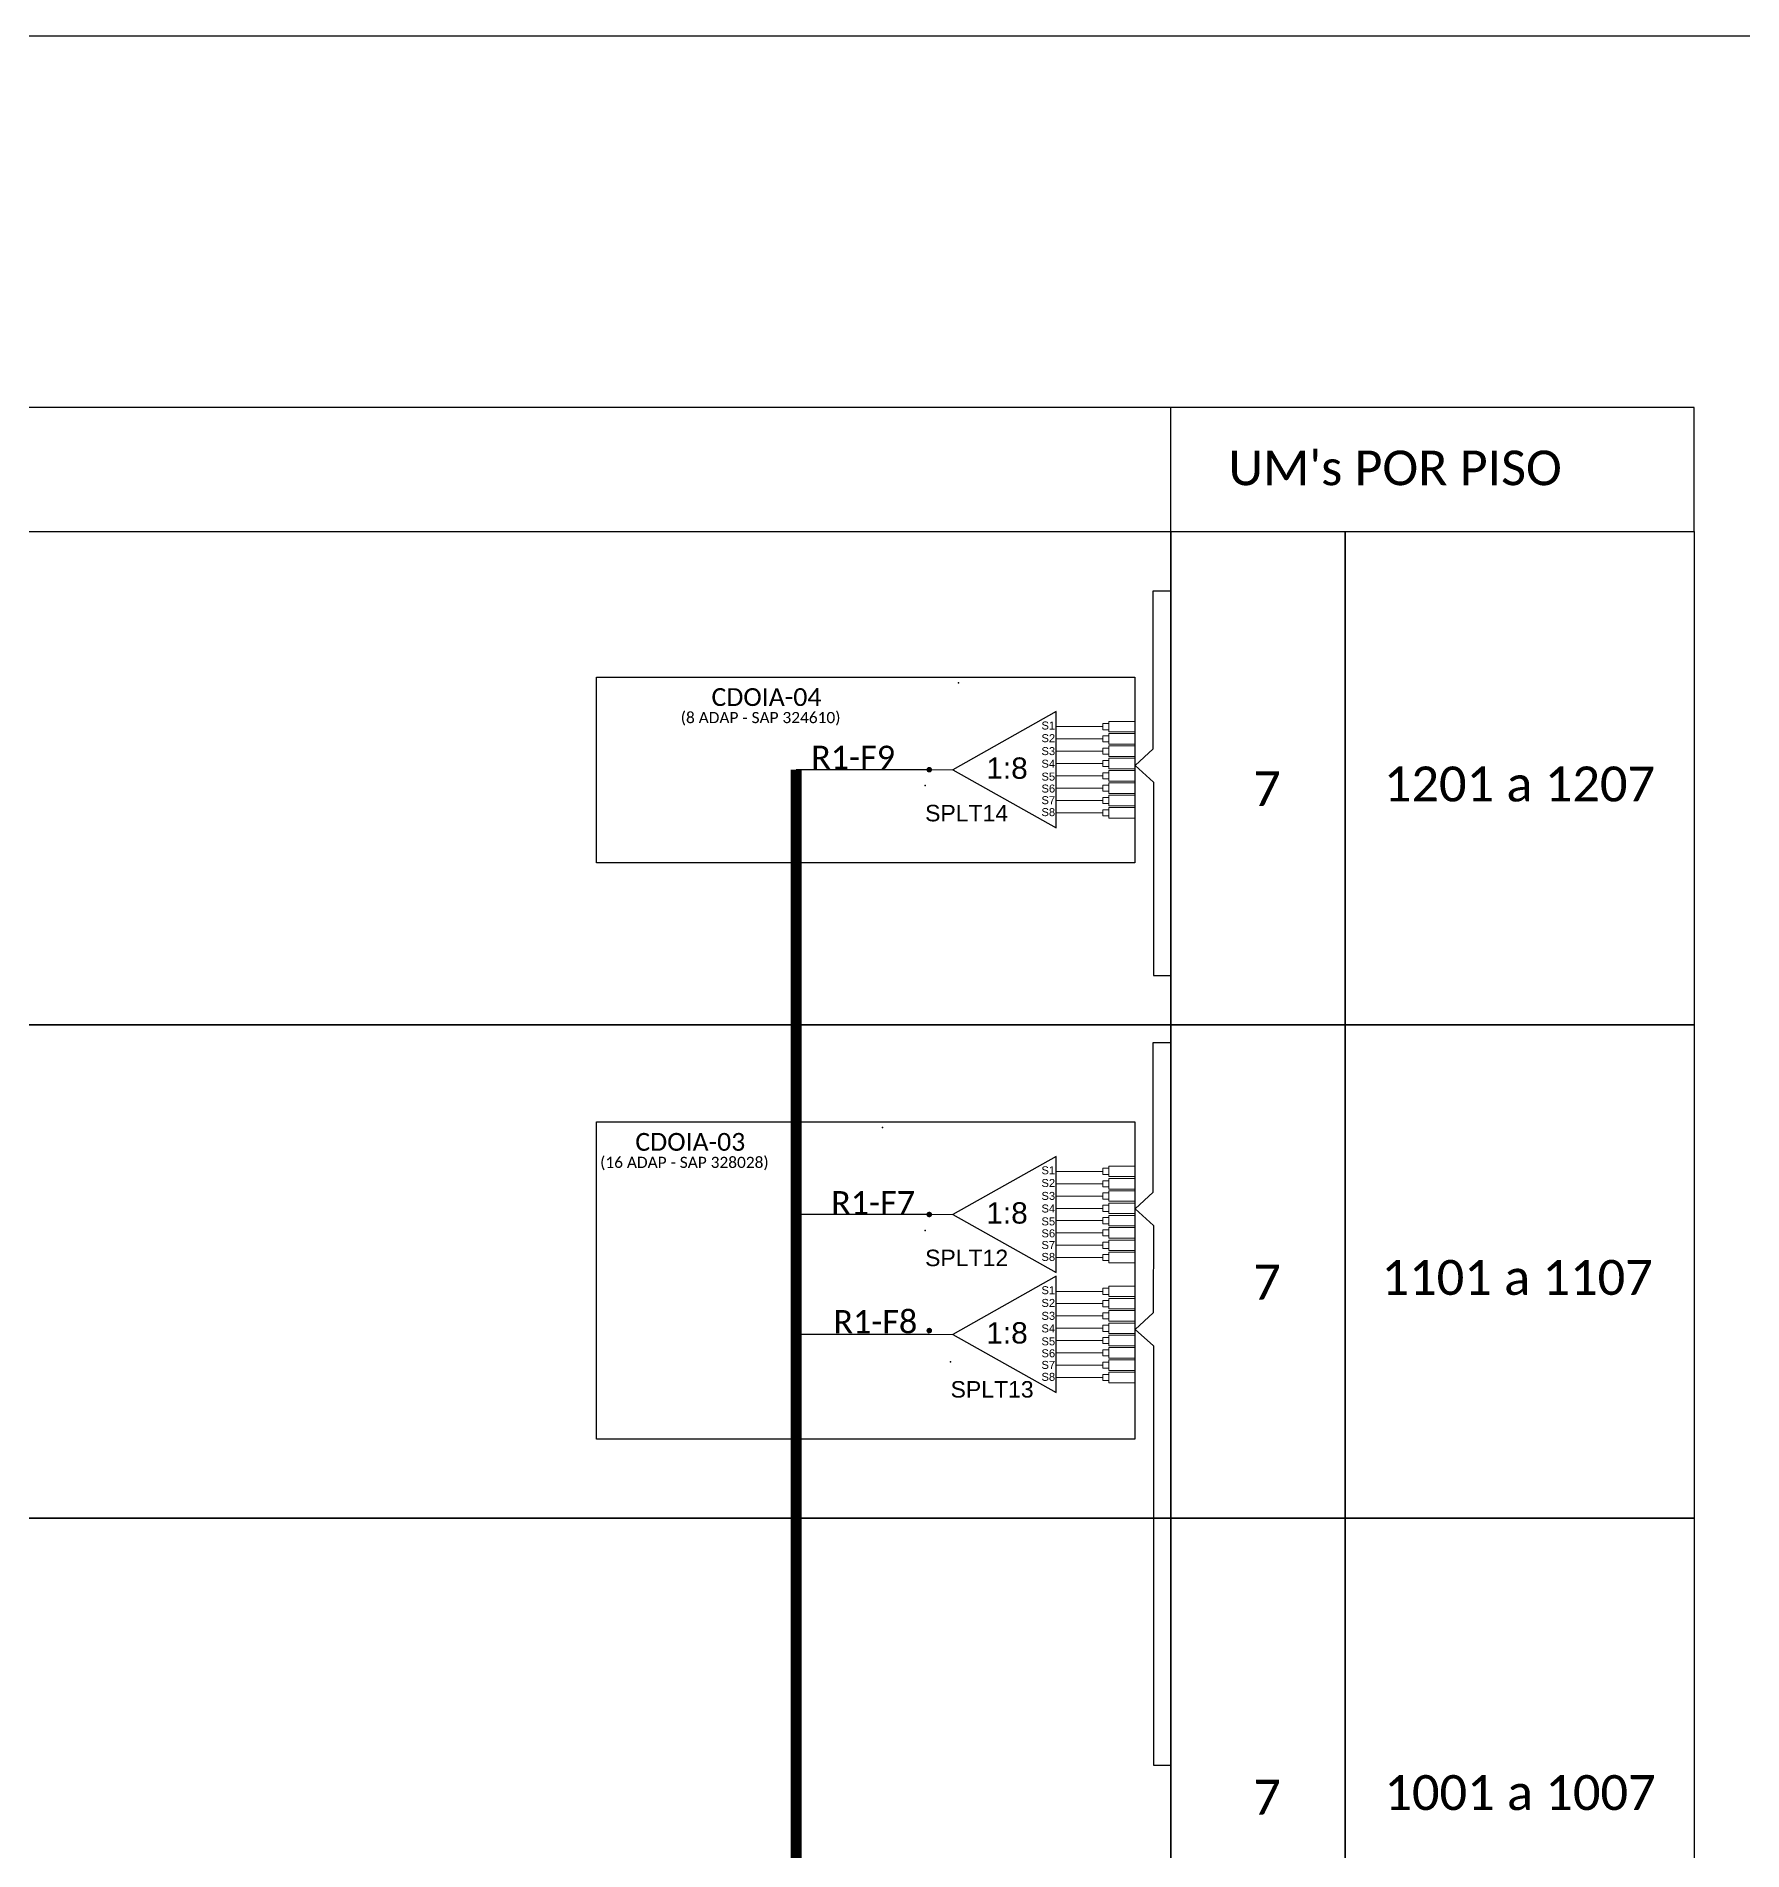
# Model space of a CAD drawing. Header units: metres. Extents: x -1.1 to 57.9, y 4.7 to 46.4.
# Drawn here: x 48.667 to 53.146, y 41.656 to 46.417 of the extents above; entities that cross this region are included whole.
import ezdxf
from ezdxf.enums import TextEntityAlignment as Align

# ---------------------------------------------------------------- set-up
doc = ezdxf.new("R2010")
doc.units = ezdxf.units.M
doc.styles.add('ARIAL', font='arial.ttf')
doc.styles.add('WMF-Calibri0', font='CALIBRI.TTF')

# ---------------------------------------------------------------- blocks, each defined once
blk = doc.blocks.new('SPLT_1-8_SC-APC')
at = {"color": 1}
blk.add_lwpolyline([(-7.37, -2.1), (-17.04, -7.55), (-7.37, -13), (-7.37, -2.1)], dxfattribs=at)
at = {"color": 3, "lineweight": 0}
for points in [[(-2.99, -3.22), (-2.41, -3.22), (-2.41, -3.8), (-2.99, -3.8)], [(-2.99, -4.38), (-2.41, -4.38), (-2.41, -4.95), (-2.99, -4.95)], [(-2.99, -5.53), (-2.41, -5.53), (-2.41, -6.1), (-2.99, -6.1)], [(-2.99, -6.68), (-2.41, -6.68), (-2.41, -7.26), (-2.99, -7.26)], [(-2.99, -7.84), (-2.41, -7.84), (-2.41, -8.41), (-2.99, -8.41)], [(-2.99, -8.99), (-2.41, -8.99), (-2.41, -9.56), (-2.99, -9.56)], [(-2.99, -10.14), (-2.41, -10.14), (-2.41, -10.72), (-2.99, -10.72)], [(-2.99, -11.3), (-2.41, -11.3), (-2.41, -11.87), (-2.99, -11.87)]]:
    blk.add_lwpolyline(points, close=True, dxfattribs=at)
for points in [[(-2.41, -3.02), (-2.41, -4)], [(-2.41, -3.02), (0, -3.02)], [(-2.99, -3.51), (-7.37, -3.51)], [(-7.37, -4.66), (-2.99, -4.66)], [(-2.41, -4), (0, -4)], [(-2.41, -4.17), (-2.41, -5.16)], [(-2.41, -4.17), (0, -4.17)], [(-7.37, -5.82), (-2.99, -5.82)], [(-2.41, -5.16), (0, -5.16)], [(-2.41, -5.32), (-2.41, -6.31)], [(-2.41, -5.32), (0, -5.32)], [(-2.41, -6.31), (0, -6.31)], [(-2.41, -6.48), (-2.41, -7.46)], [(-2.41, -6.48), (0, -6.48)], [(-7.37, -6.97), (-2.99, -6.97)], [(-7.37, -8.12), (-2.99, -8.12)], [(-2.41, -7.46), (0, -7.46)], [(-2.41, -7.63), (-2.41, -8.62)], [(-2.41, -7.63), (0, -7.63)], [(-7.37, -9.28), (-2.99, -9.28)], [(-2.41, -8.62), (0, -8.62)], [(-2.41, -8.78), (-2.41, -9.77)], [(-2.41, -8.78), (0, -8.78)], [(-2.41, -9.77), (0, -9.77)], [(-2.41, -9.94), (-2.41, -10.92)], [(-2.41, -9.94), (0, -9.94)], [(-7.37, -10.43), (-2.99, -10.43)], [(-7.37, -11.58), (-2.99, -11.58)], [(-2.41, -10.92), (0, -10.92)], [(-2.41, -11.09), (-2.41, -12.08)], [(-2.41, -11.09), (0, -11.09)], [(-2.41, -12.08), (0, -12.08)]]:
    blk.add_lwpolyline(points, dxfattribs=at)
at = {"color": 1, "lineweight": 0}
blk.add_lwpolyline([(-17.04, -7.55), (-19.26, -7.55)], dxfattribs=at)
at = {"color": 1, "style": 'ARIAL'}
for s, height, p in [('S1', 0.75, (-8.74, -3.78)), ('S2', 0.75, (-8.74, -4.97)), ('1:8', 2, (-13.91, -8.4)), ('S3', 0.75, (-8.74, -6.18)), ('S4', 0.75, (-8.74, -7.36)), ('S5', 0.75, (-8.74, -8.57)), ('S6', 0.75, (-8.74, -9.69)), ('S7', 0.75, (-8.74, -10.78)), ('S8', 0.75, (-8.74, -11.9))]:
    blk.add_text(s, height=height, dxfattribs=at).set_placement(p)
blk = doc.blocks.new('SPLITTER_')
blk.add_point((0, 0))
at = {"style": 'ARIAL', "flags": 4}
blk.add_attdef('SPLT', (0, -3.26), '', height=1.5, dxfattribs=at)
blk = doc.blocks.new('A$C415C251F')
at = {"color": 3}
blk.add_point((0, 0), dxfattribs=at)
blk = doc.blocks.new('LEG_CDOIA8_C-SPLT_DIR')
at = {"color": 3}
blk.add_blockref('A$C415C251F', (0, 0), dxfattribs=at)
at = {"color": 1, "style": 'WMF-Calibri0', "flags": 4}
blk.add_attdef('CDO', (-26.84, -2.61), '', height=2, dxfattribs=at)
blk.add_attdef('MODELO', text='', height=1.5, dxfattribs=at).set_placement((-22.23, -4.54), align=Align.CENTER)
at = {"style": 'ARIAL', "flags": 4}
blk.add_attdef('SPLITAGEM', text='', height=1.5, dxfattribs=at).set_placement((-18.36, -12.59), align=Align.CENTER)

msp = doc.modelspace()

# ---------------------------------------------------------------- hatches: boundary and pattern name
h = msp.add_hatch(color=3)
h.dxf.hatch_style = 1
edge = h.paths.add_edge_path()
edge.add_arc((51.0109, 44.4929), 0.00738, 0, 360)
h = msp.add_hatch(color=3)
h.dxf.hatch_style = 1
edge = h.paths.add_edge_path()
edge.add_arc((51.0109, 43.3257), 0.00738, 0, 360)
h = msp.add_hatch(color=3)
h.dxf.hatch_style = 1
edge = h.paths.add_edge_path()
edge.add_arc((51.0109, 43.0211), 0.00738, 0, 360)

# ---------------------------------------------------------------- linework, layer by layer
at = {"color": 7}
msp.add_lwpolyline([(-1.112, 4.7186), (57.9262, 4.7186), (57.9262, 46.4174), (-1.112, 46.4174)], close=True, dxfattribs=at)
for points in [[(45.1482, 45.1182), (53.0183, 45.1182), (53.0183, 45.4435), (45.1482, 45.4435), (45.1482, 45.4435), (45.1482, 45.2809)], [(51.6447, 45.1182), (51.6447, 45.4435)]]:
    msp.add_lwpolyline(points)
for points in [[(45.1482, 45.1182), (51.6454, 45.1182), (51.6454, 43.8234), (45.1482, 43.8234)], [(51.6454, 45.1182), (52.103, 45.1182), (52.103, 43.8234), (51.6454, 43.8234)], [(52.103, 45.1182), (53.0183, 45.1182), (53.0183, 43.8234), (52.103, 43.8234)], [(45.1482, 43.8234), (51.6454, 43.8234), (51.6454, 42.5285), (45.1482, 42.5285)], [(51.6454, 43.8234), (52.103, 43.8234), (52.103, 42.5285), (51.6454, 42.5285)], [(52.103, 43.8234), (53.0183, 43.8234), (53.0183, 42.5285), (52.103, 42.5285)], [(45.1482, 42.5285), (51.6454, 42.5285), (51.6454, 41.2336), (45.1482, 41.2336)], [(51.6454, 42.5285), (52.103, 42.5285), (52.103, 41.2336), (51.6454, 41.2336)], [(52.103, 42.5285), (53.0183, 42.5285), (53.0183, 41.2336), (52.103, 41.2336)]]:
    msp.add_lwpolyline(points, close=True)
at = {"color": 3}
for points in [[(51.599, 44.5475), (51.599, 44.962), (51.6454, 44.962)], [(51.599, 44.5475), (51.599, 44.5475), (51.5518, 44.504), (51.5993, 44.4606), (51.5993, 44.4606)], [(51.5993, 44.4606), (51.5993, 43.953), (51.6454, 43.953)], [(51.599, 43.3839), (51.599, 43.7773), (51.6454, 43.7773)], [(51.599, 43.3839), (51.599, 43.3839), (51.5518, 43.3405), (51.5993, 43.2971), (51.5993, 43.2971)], [(51.5993, 43.2971), (51.599, 43.0676)], [(51.599, 43.0676), (51.599, 43.0676), (51.5518, 43.0241), (51.5993, 42.9807), (51.5993, 42.9807)], [(51.5993, 42.9807), (51.5993, 41.881), (51.6454, 41.881)]]:
    msp.add_lwpolyline(points, dxfattribs=at)
at = {"color": 1}
for points in [[(50.1378, 44.7359), (51.5501, 44.7359)], [(51.5501, 44.7359), (51.5501, 44.2484), (50.1378, 44.2484), (50.1378, 44.7359)], [(50.1378, 43.5687), (51.5501, 43.5687)], [(50.1378, 42.7365), (50.1378, 43.5687)], [(51.5501, 43.5687), (51.5501, 42.7365)], [(51.5501, 42.7365), (50.1378, 42.7365)]]:
    msp.add_lwpolyline(points, dxfattribs=at)
at = {"color": 5, "const_width": 0.0288}
msp.add_lwpolyline([(50.6613, 44.4929), (50.6613, 31.5403), (50.7918, 31.5403)], dxfattribs=at)
at = {"color": 5}
for points in [[(51.0109, 44.4929), (50.6613, 44.4929)], [(51.0109, 43.3257), (50.6613, 43.3257)], [(51.0109, 43.011), (50.6613, 43.011)]]:
    msp.add_lwpolyline(points, dxfattribs=at)

# ---------------------------------------------------------------- block references
at = {"color": 3}
ref = msp.add_blockref('LEG_CDOIA8_C-SPLT_DIR', (51.0877, 44.7211), dxfattribs=dict(at, xscale=0.02337073689600001, yscale=0.02337073689600001, zscale=0.02337073689600001))
ref.add_attrib('CDO', 'CDOIA-04', (50.4393, 44.6601), dxfattribs={"color": 1, "height": 0.04674, "style": 'WMF-Calibri0'})
ref.add_attrib('MODELO', '(8 ADAP - SAP 324610)', dxfattribs={"color": 1, "height": 0.029213, "style": 'WMF-Calibri0'}).set_placement((50.5682, 44.6151), align=Align.CENTER)
at = {"color": 3, "xscale": 0.0279936, "yscale": 0.0279936, "zscale": 0.0279936}
for p in [(51.5501, 44.7042), (51.5501, 43.537), (51.5501, 43.2223)]:
    msp.add_blockref('SPLT_1-8_SC-APC', p, dxfattribs=at)
ref = msp.add_blockref('SPLITTER_', (51, 44.4513), dxfattribs=dict(xscale=0.02880000000000655, yscale=0.02880000000000655, zscale=0.02880000000000655))
ref.add_attrib('SPLT', 'SPLT14', (51, 44.3574), dxfattribs={"height": 0.0432, "style": 'ARIAL'})
at = {"color": 3}
ref = msp.add_blockref('LEG_CDOIA8_C-SPLT_DIR', (50.8878, 43.5539), dxfattribs=dict(at, xscale=0.02337073689600001, yscale=0.02337073689600001, zscale=0.02337073689600001))
ref.add_attrib('CDO', 'CDOIA-03', (50.2394, 43.4929), dxfattribs={"color": 1, "height": 0.04674, "style": 'WMF-Calibri0'})
ref.add_attrib('MODELO', '(16 ADAP - SAP 328028)', dxfattribs={"color": 1, "height": 0.029213, "style": 'WMF-Calibri0'}).set_placement((50.3682, 43.4479), align=Align.CENTER)
ref = msp.add_blockref('SPLITTER_', (51, 43.2841), dxfattribs=dict(xscale=0.02880000000000655, yscale=0.02880000000000655, zscale=0.02880000000000655))
ref.add_attrib('SPLT', 'SPLT12', (51, 43.1902), dxfattribs={"height": 0.0432, "style": 'ARIAL'})
ref = msp.add_blockref('SPLITTER_', (51.0669, 42.9393), dxfattribs=dict(xscale=0.02880000000000655, yscale=0.02880000000000655, zscale=0.02880000000000655))
ref.add_attrib('SPLT', 'SPLT13', (51.0669, 42.8453), dxfattribs={"height": 0.0432, "style": 'ARIAL'})

# ---------------------------------------------------------------- texts
at = {"color": 0, "style": 'WMF-Calibri0'}
msp.add_text("UM's POR PISO", height=0.090956, dxfattribs=at).set_placement((51.7962, 45.2394))
at = {"color": 5, "style": 'WMF-Calibri0'}
for s, p in [('R1-F9', (50.7009, 44.4951)), ('R1-F7', (50.7534, 43.3262)), ('R1-F8', (50.7592, 43.0142))]:
    msp.add_text(s, height=0.06084, dxfattribs=at).set_placement(p)
at = {"style": 'WMF-Calibri0'}
for s, p in [('1201 a 1207', (52.2041, 44.4096)), ('1101 a 1107', (52.1981, 43.1148)), ('1001 a 1007', (52.2056, 41.763))]:
    msp.add_text(s, height=0.091629, dxfattribs=at).set_placement(p)
at = {"style": 'WMF-Calibri0', "flags": 12}
for p in [(51.8975, 44.4432), (51.8975, 43.1483), (51.8975, 41.7966)]:
    msp.add_attdef('7', text='XX', height=0.09163, dxfattribs=at).set_placement(p, align=Align.MIDDLE_CENTER)

doc.saveas('drawing.dxf')
